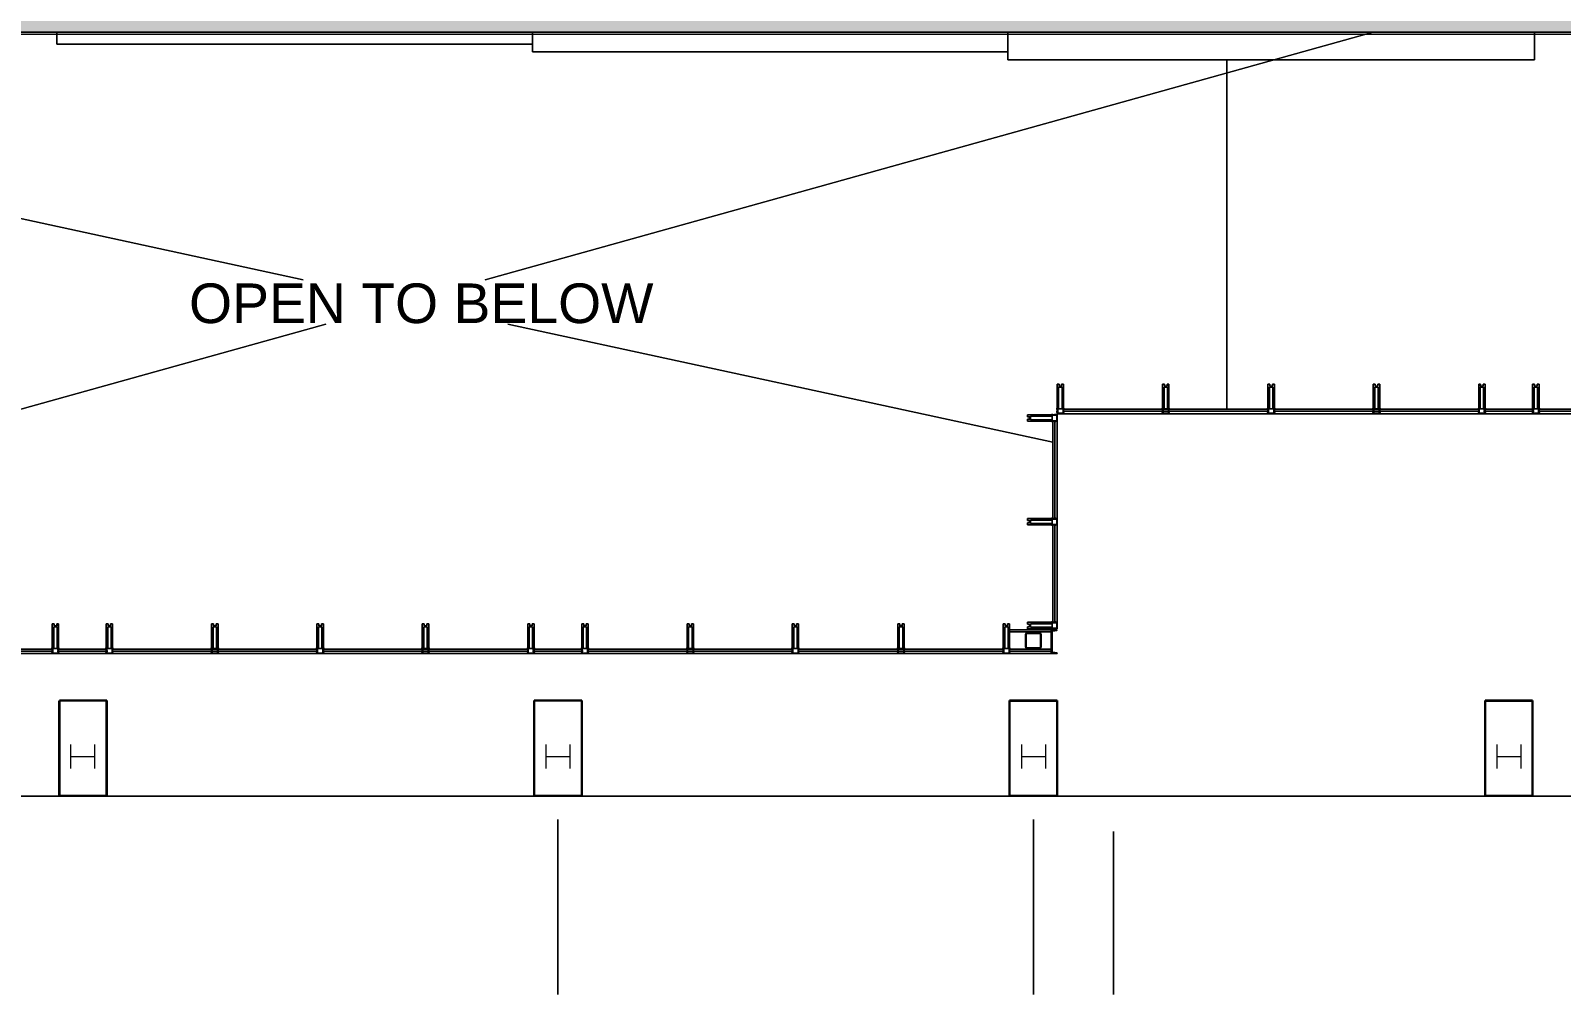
# Model space of a CAD drawing. Header units: inches. Extents: x 6512 to 15357, y -630 to 1499.
# Drawn here: x 14095 to 14867, y -630 to -143 of the extents above; entities that cross this region are included whole.
import ezdxf

# ---------------------------------------------------------------- set-up
doc = ezdxf.new("R2010")
doc.units = ezdxf.units.IN
doc.header["$MEASUREMENT"] = 0
for name, color, linetype, lineweight in [('A-DETL-GENF', 92, 'Continuous', 18), ('A-DETL-THIN', 151, 'Continuous', 9), ('P-SANR-FIXT', 6, 'Continuous', 18), ('S-COLS', 52, 'Continuous', 18)]:
    doc.layers.add(name, color=color, linetype=linetype, lineweight=lineweight)
doc.styles.add('Swis721 Lt BT', font='swissl.ttf', dxfattribs={"height": 20})

# ---------------------------------------------------------------- blocks, each defined once
blk = doc.blocks.new('Concrete-Rectangular-Column - 24 x 36-4992730-3RD FLOOR RCP - NEW')
at = {"layer": 'S-COLS', "lineweight": 30}
for p, q in [((-12, 24), (12, 24)), ((-12, -24), (-12, 24)), ((12, 24), (12, -24)), ((12, -24), (-12, -24))]:
    blk.add_line(p, q, dxfattribs=at)
blk = doc.blocks.new('2941 Fairview Park_Clean for Revit_dwg_2941 Fairview Park-For Revit$0$X-P03-VC$0$$W-SHAPE-5978758-3RD FLOOR RCP - NEW')
at = {"layer": 'P-SANR-FIXT', "lineweight": 9}
for p, q in [((-6, 6.06), (6, 6.06)), ((0, -6.06), (0, 6.06)), ((-6, -6.06), (6, -6.06))]:
    blk.add_line(p, q, dxfattribs=at)
blk = doc.blocks.new('2941 Fairview Park_Clean for Revit_dwg_2941 Fairview Park-For Revit$0$X-P03-VC$0$SL-W12X65-5978759-3RD FLOOR RCP - NEW')
blk.add_blockref('2941 Fairview Park_Clean for Revit_dwg_2941 Fairview Park-For Revit$0$X-P03-VC$0$$W-SHAPE-5978758-3RD FLOOR RCP - NEW', (0, 0))
blk = doc.blocks.new('2941 Fairview Park_Clean for Revit_dwg-4584220-3RD FLOOR RCP - NEW')
at = {"layer": 'P-SANR-FIXT', "lineweight": 9, "flags": 128}
for points in [[(14960.73, -133.08), (14912.23, -133.08), (14960.73, -133.08), (14960.73, -144.08), (14853.6, -144.08), (14853.6, -158.08), (14587.85, -158.08), (14587.85, -144.08), (14587.85, -158.08), (14853.6, -158.08), (14853.6, -144.08), (13640.73, -144.08), (14853.6, -144.08), (14960.73, -144.08)], [(14232.13, -269.02), (13656.23, -144.08)], [(14107.85, -144.08), (14107.85, -150.08), (14347.85, -150.08), (14107.85, -150.08)], [(14772.24, -144.08), (14324.04, -269.02)], [(14347.85, -144.08), (14347.85, -154.08), (14587.85, -154.08), (14347.85, -154.08)], [(14698.39, -334.43), (14698.39, -158.08)], [(14243.59, -291.45), (13656.23, -455.18)], [(14610.48, -351.1), (14335.5, -291.45)], [(14615.23, -334.18), (14615.23, -323.18), (14613.48, -323.18), (14613.48, -334.18), (14612.73, -334.18), (14612.23, -334.18), (14612.73, -334.18), (14612.23, -334.18), (14612.73, -334.18), (14613.48, -334.18), (14615.98, -334.18), (14616.48, -334.18), (14615.98, -334.18), (14613.48, -334.18), (14613.48, -323.18), (14615.23, -323.18)], [(14614.98, -321.68), (14614.98, -322.68), (14614.98, -321.68), (14614.98, -322.68), (14614.98, -321.68), (14615.98, -321.68), (14614.98, -321.68), (14615.98, -321.68), (14615.98, -336.68), (14615.98, -321.68), (14614.98, -321.68), (14614.98, -322.68), (14613.73, -322.68), (14613.73, -321.68), (14612.73, -321.68), (14612.73, -336.68), (14615.98, -336.68), (14615.98, -321.68), (14615.98, -336.68), (14612.73, -336.68), (14615.98, -336.68), (14612.73, -336.68), (14612.73, -321.68), (14613.73, -321.68), (14613.73, -322.68), (14614.98, -322.68), (14614.98, -321.68), (14615.98, -321.68), (14615.98, -336.68), (14615.98, -321.68)], [(14612.73, -321.68), (14613.73, -321.68), (14613.73, -322.68), (14614.98, -322.68), (14613.73, -322.68), (14613.73, -321.68), (14612.73, -321.68), (14613.73, -321.68), (14613.73, -322.68), (14614.98, -322.68), (14613.73, -322.68), (14613.73, -321.68), (14612.73, -321.68), (14612.73, -336.68), (14612.73, -321.68), (14612.73, -336.68)], [(14666.67, -334.18), (14666.67, -323.18), (14668.42, -323.18), (14668.42, -334.18), (14669.17, -334.18), (14669.67, -334.18), (14669.17, -334.18), (14669.67, -334.18), (14669.17, -334.18), (14668.42, -334.18), (14665.92, -334.18), (14665.42, -334.18), (14665.92, -334.18), (14668.42, -334.18), (14668.42, -323.18), (14666.67, -323.18)], [(14666.92, -321.68), (14666.92, -322.68), (14666.92, -321.68), (14666.92, -322.68), (14666.92, -321.68), (14665.92, -321.68), (14666.92, -321.68), (14665.92, -321.68), (14665.92, -336.68), (14665.92, -321.68), (14666.92, -321.68), (14666.92, -322.68), (14668.17, -322.68), (14668.17, -321.68), (14669.17, -321.68), (14669.17, -336.68), (14665.92, -336.68), (14665.92, -321.68), (14665.92, -336.68), (14669.17, -336.68), (14665.92, -336.68), (14669.17, -336.68), (14669.17, -321.68), (14668.17, -321.68), (14668.17, -322.68), (14666.92, -322.68), (14666.92, -321.68), (14665.92, -321.68), (14665.92, -336.68), (14665.92, -321.68)], [(14669.17, -321.68), (14668.17, -321.68), (14668.17, -322.68), (14666.92, -322.68), (14668.17, -322.68), (14668.17, -321.68), (14669.17, -321.68), (14668.17, -321.68), (14668.17, -322.68), (14666.92, -322.68), (14668.17, -322.68), (14668.17, -321.68), (14669.17, -321.68), (14669.17, -336.68), (14669.17, -321.68), (14669.17, -336.68)], [(14719.85, -334.18), (14719.85, -323.18), (14721.6, -323.18), (14721.6, -334.18), (14722.35, -334.18), (14722.85, -334.18), (14722.35, -334.18), (14722.85, -334.18), (14722.35, -334.18), (14721.6, -334.18), (14719.1, -334.18), (14718.6, -334.18), (14719.1, -334.18), (14721.6, -334.18), (14721.6, -323.18), (14719.85, -323.18)], [(14719.1, -321.68), (14719.1, -336.68), (14722.35, -336.68), (14719.1, -336.68), (14722.35, -336.68), (14722.35, -321.68), (14721.35, -321.68), (14721.35, -322.68), (14720.1, -322.68), (14720.1, -321.68), (14719.1, -321.68), (14719.1, -336.68), (14719.1, -321.68), (14720.1, -321.68), (14720.1, -322.68), (14720.1, -321.68), (14720.1, -322.68), (14720.1, -321.68), (14719.1, -321.68), (14720.1, -321.68), (14719.1, -321.68), (14719.1, -336.68), (14722.35, -336.68), (14722.35, -321.68), (14721.35, -321.68), (14721.35, -322.68), (14720.1, -322.68), (14720.1, -321.68), (14719.1, -321.68), (14719.1, -336.68)], [(14722.35, -321.68), (14721.35, -321.68), (14721.35, -322.68), (14720.1, -322.68), (14721.35, -322.68), (14721.35, -321.68), (14722.35, -321.68), (14721.35, -321.68), (14721.35, -322.68), (14720.1, -322.68), (14721.35, -322.68), (14721.35, -321.68), (14722.35, -321.68), (14722.35, -336.68), (14722.35, -321.68), (14722.35, -336.68)], [(14773.04, -334.18), (14773.04, -323.18), (14774.79, -323.18), (14774.79, -334.18), (14775.54, -334.18), (14776.04, -334.18), (14775.54, -334.18), (14776.04, -334.18), (14775.54, -334.18), (14774.79, -334.18), (14772.29, -334.18), (14771.79, -334.18), (14772.29, -334.18), (14774.79, -334.18), (14774.79, -323.18), (14773.04, -323.18)], [(14773.29, -321.68), (14773.29, -322.68), (14773.29, -321.68), (14773.29, -322.68), (14773.29, -321.68), (14772.29, -321.68), (14773.29, -321.68), (14772.29, -321.68), (14772.29, -336.68), (14772.29, -321.68), (14773.29, -321.68), (14773.29, -322.68), (14774.54, -322.68), (14774.54, -321.68), (14775.54, -321.68), (14775.54, -336.68), (14772.29, -336.68), (14772.29, -321.68), (14772.29, -336.68), (14775.54, -336.68), (14772.29, -336.68), (14775.54, -336.68), (14775.54, -321.68), (14774.54, -321.68), (14774.54, -322.68), (14773.29, -322.68), (14773.29, -321.68), (14772.29, -321.68), (14772.29, -336.68), (14772.29, -321.68)], [(14775.54, -321.68), (14774.54, -321.68), (14774.54, -322.68), (14773.29, -322.68), (14774.54, -322.68), (14774.54, -321.68), (14775.54, -321.68), (14774.54, -321.68), (14774.54, -322.68), (14773.29, -322.68), (14774.54, -322.68), (14774.54, -321.68), (14775.54, -321.68), (14775.54, -336.68), (14775.54, -321.68), (14775.54, -336.68)], [(14826.23, -334.18), (14826.23, -323.18), (14827.98, -323.18), (14827.98, -334.18), (14828.73, -334.18), (14829.23, -334.18), (14828.73, -334.18), (14829.23, -334.18), (14828.73, -334.18), (14827.98, -334.18), (14825.48, -334.18), (14824.98, -334.18), (14825.48, -334.18), (14827.98, -334.18), (14827.98, -323.18), (14826.23, -323.18)], [(14826.48, -321.68), (14825.48, -321.68), (14825.48, -336.68), (14825.48, -321.68), (14826.48, -321.68), (14826.48, -322.68), (14827.73, -322.68), (14827.73, -321.68), (14828.73, -321.68), (14828.73, -336.68), (14825.48, -336.68), (14828.73, -336.68), (14825.48, -336.68), (14825.48, -321.68), (14825.48, -336.68), (14828.73, -336.68), (14828.73, -321.68), (14827.73, -321.68), (14827.73, -322.68), (14826.48, -322.68), (14826.48, -321.68), (14825.48, -321.68), (14825.48, -336.68), (14825.48, -321.68), (14826.48, -321.68), (14825.48, -321.68), (14826.48, -321.68), (14826.48, -322.68), (14826.48, -321.68), (14826.48, -322.68)], [(14828.73, -321.68), (14827.73, -321.68), (14827.73, -322.68), (14826.48, -322.68), (14827.73, -322.68), (14827.73, -321.68), (14828.73, -321.68), (14827.73, -321.68), (14827.73, -322.68), (14826.48, -322.68), (14827.73, -322.68), (14827.73, -321.68), (14828.73, -321.68), (14828.73, -336.68), (14828.73, -321.68), (14828.73, -336.68)], [(14855.23, -334.18), (14855.23, -323.18), (14853.48, -323.18), (14853.48, -334.18), (14852.73, -334.18), (14852.23, -334.18), (14852.73, -334.18), (14852.23, -334.18), (14852.73, -334.18), (14853.48, -334.18), (14855.98, -334.18), (14856.48, -334.18), (14855.98, -334.18), (14853.48, -334.18), (14853.48, -323.18), (14855.23, -323.18)], [(14855.98, -321.68), (14855.98, -336.68), (14852.73, -336.68), (14855.98, -336.68), (14852.73, -336.68), (14852.73, -321.68), (14853.73, -321.68), (14853.73, -322.68), (14854.98, -322.68), (14854.98, -321.68), (14855.98, -321.68), (14855.98, -336.68), (14855.98, -321.68), (14854.98, -321.68), (14854.98, -322.68), (14854.98, -321.68), (14854.98, -322.68), (14854.98, -321.68), (14855.98, -321.68), (14854.98, -321.68), (14855.98, -321.68), (14855.98, -336.68), (14852.73, -336.68), (14852.73, -321.68), (14853.73, -321.68), (14853.73, -322.68), (14854.98, -322.68), (14854.98, -321.68), (14855.98, -321.68), (14855.98, -336.68)], [(14852.73, -321.68), (14853.73, -321.68), (14853.73, -322.68), (14854.98, -322.68), (14853.73, -322.68), (14853.73, -321.68), (14852.73, -321.68), (14853.73, -321.68), (14853.73, -322.68), (14854.98, -322.68), (14853.73, -322.68), (14853.73, -321.68), (14852.73, -321.68), (14852.73, -336.68), (14852.73, -321.68), (14852.73, -336.68)], [(14597.73, -339.43), (14597.73, -340.43), (14612.73, -340.43), (14597.73, -340.43), (14597.73, -339.43), (14598.73, -339.43), (14598.73, -338.18), (14597.73, -338.18), (14597.73, -337.18), (14612.73, -337.18), (14612.73, -340.43), (14612.73, -337.18), (14612.73, -340.43), (14597.73, -340.43), (14612.73, -340.43), (14612.73, -337.18), (14597.73, -337.18), (14597.73, -338.18), (14598.73, -338.18), (14598.73, -339.43), (14597.73, -339.43), (14597.73, -340.43), (14612.73, -340.43), (14597.73, -340.43), (14597.73, -339.43), (14597.73, -340.43), (14597.73, -339.43), (14598.73, -339.43), (14597.73, -339.43), (14598.73, -339.43)], [(14597.73, -337.18), (14597.73, -338.18), (14598.73, -338.18), (14598.73, -339.43), (14598.73, -338.18), (14597.73, -338.18), (14597.73, -337.18), (14597.73, -338.18), (14598.73, -338.18), (14598.73, -339.43), (14598.73, -338.18), (14597.73, -338.18), (14597.73, -337.18), (14612.73, -337.18), (14597.73, -337.18), (14612.73, -337.18)], [(14610.23, -339.68), (14599.23, -339.68), (14599.23, -337.93), (14610.23, -337.93), (14610.23, -337.18), (14610.23, -336.68), (14610.23, -337.18), (14610.23, -336.68), (14610.23, -337.18), (14610.23, -337.93), (14610.23, -340.43), (14610.23, -340.93), (14610.23, -340.43), (14610.23, -337.93), (14599.23, -337.93), (14599.23, -339.68)], [(14610.23, -337.43), (14612.48, -337.43), (14612.48, -340.18), (14610.23, -340.18), (14612.48, -340.18), (14612.48, -337.43)], [(14611.73, -336.68), (14611.73, -337.18)], [(14612.23, -335.68), (14612.73, -335.68)], [(14615.98, -336.68), (14612.73, -336.68)], [(14612.73, -340.43), (14612.73, -337.18)], [(14612.98, -334.18), (14612.98, -336.43), (14615.73, -336.43), (14615.73, -334.18), (14615.73, -336.43), (14612.98, -336.43)], [(14719.1, -334.43), (14615.48, -334.43)], [(14719.1, -335.43), (14615.48, -335.43)], [(14616.48, -334.18), (14615.98, -334.18)], [(14616.48, -335.68), (14615.98, -335.68)], [(14665.42, -334.18), (14665.92, -334.18)], [(14665.42, -335.68), (14665.92, -335.68)], [(14665.92, -336.68), (14669.17, -336.68)], [(14668.92, -334.18), (14668.92, -336.43), (14666.17, -336.43), (14666.17, -334.18), (14666.17, -336.43), (14668.92, -336.43)], [(14669.67, -335.68), (14669.17, -335.68)], [(14718.6, -334.18), (14719.1, -334.18)], [(14718.6, -335.68), (14719.1, -335.68)], [(14719.1, -336.68), (14722.35, -336.68)], [(14722.1, -334.18), (14722.1, -336.43), (14719.35, -336.43), (14719.35, -334.18), (14719.35, -336.43), (14722.1, -336.43)], [(14825.98, -334.43), (14722.35, -334.43)], [(14825.98, -335.43), (14722.35, -335.43)], [(14722.85, -335.68), (14722.35, -335.68)], [(14771.79, -334.18), (14772.29, -334.18)], [(14771.79, -335.68), (14772.29, -335.68)], [(14772.29, -336.68), (14775.54, -336.68)], [(14775.29, -334.18), (14775.29, -336.43), (14772.54, -336.43), (14772.54, -334.18), (14772.54, -336.43), (14775.29, -336.43)], [(14776.04, -335.68), (14775.54, -335.68)], [(14824.98, -334.18), (14825.48, -334.18)], [(14824.98, -335.68), (14825.48, -335.68)], [(14825.48, -336.68), (14828.73, -336.68)], [(14828.48, -334.18), (14828.48, -336.43), (14825.73, -336.43), (14825.73, -334.18), (14825.73, -336.43), (14828.48, -336.43)], [(14853.48, -334.43), (14827.98, -334.43)], [(14853.48, -335.43), (14827.98, -335.43)], [(14829.23, -335.68), (14828.73, -335.68)], [(14852.23, -335.68), (14852.73, -335.68)], [(14855.98, -336.68), (14852.73, -336.68)], [(14852.98, -334.18), (14852.98, -336.43), (14855.73, -336.43), (14855.73, -334.18), (14855.73, -336.43), (14852.98, -336.43)], [(14855.48, -334.43), (14959.1, -334.43)], [(14855.48, -335.43), (14959.1, -335.43)], [(14856.48, -334.18), (14855.98, -334.18)], [(14856.48, -335.68), (14855.98, -335.68)], [(14610.23, -340.93), (14610.23, -340.43)], [(14610.48, -340.31), (14610.48, -389.56)], [(14611.48, -340.31), (14611.48, -389.56)], [(14611.73, -340.93), (14611.73, -340.43)], [(14612.73, -340.31), (14612.73, -443.68)], [(14597.73, -391.81), (14598.73, -391.81), (14597.73, -391.81), (14598.73, -391.81), (14597.73, -391.81), (14597.73, -392.81), (14597.73, -391.81), (14597.73, -392.81), (14612.73, -392.81), (14612.73, -389.56), (14597.73, -389.56), (14597.73, -390.56), (14598.73, -390.56), (14598.73, -391.81), (14597.73, -391.81), (14597.73, -392.81), (14612.73, -392.81), (14597.73, -392.81), (14612.73, -392.81), (14612.73, -389.56), (14612.73, -392.81), (14612.73, -389.56), (14597.73, -389.56), (14597.73, -390.56), (14598.73, -390.56), (14598.73, -391.81), (14597.73, -391.81), (14597.73, -392.81), (14612.73, -392.81), (14597.73, -392.81)], [(14597.73, -389.56), (14597.73, -390.56), (14598.73, -390.56), (14598.73, -391.81), (14598.73, -390.56), (14597.73, -390.56), (14597.73, -389.56), (14597.73, -390.56), (14598.73, -390.56), (14598.73, -391.81), (14598.73, -390.56), (14597.73, -390.56), (14597.73, -389.56), (14612.73, -389.56), (14597.73, -389.56), (14612.73, -389.56)], [(14610.23, -392.06), (14599.23, -392.06), (14599.23, -390.31), (14610.23, -390.31), (14610.23, -389.56), (14610.23, -389.06), (14610.23, -389.56), (14610.23, -389.06), (14610.23, -389.56), (14610.23, -390.31), (14610.23, -392.81), (14610.23, -393.31), (14610.23, -392.81), (14610.23, -390.31), (14599.23, -390.31), (14599.23, -392.06)], [(14610.23, -389.81), (14612.48, -389.81), (14612.48, -392.56), (14610.23, -392.56), (14612.48, -392.56), (14612.48, -389.81)], [(14610.23, -393.31), (14610.23, -392.81)], [(14610.48, -392.81), (14610.48, -441.93)], [(14611.48, -392.81), (14611.48, -441.93)], [(14611.73, -389.06), (14611.73, -389.56)], [(14611.73, -393.31), (14611.73, -392.81)], [(14612.73, -392.81), (14612.73, -389.56)], [(14106.23, -455.18), (14106.23, -444.18), (14107.98, -444.18), (14107.98, -455.18), (14108.73, -455.18), (14109.23, -455.18), (14108.73, -455.18), (14109.23, -455.18), (14108.73, -455.18), (14107.98, -455.18), (14105.48, -455.18), (14104.98, -455.18), (14105.48, -455.18), (14107.98, -455.18), (14107.98, -444.18), (14106.23, -444.18)], [(14106.48, -442.68), (14105.48, -442.68), (14105.48, -457.68), (14105.48, -442.68), (14106.48, -442.68), (14106.48, -443.68), (14107.73, -443.68), (14107.73, -442.68), (14108.73, -442.68), (14108.73, -457.68), (14105.48, -457.68), (14108.73, -457.68), (14105.48, -457.68), (14105.48, -442.68), (14105.48, -457.68), (14108.73, -457.68), (14108.73, -442.68), (14107.73, -442.68), (14107.73, -443.68), (14106.48, -443.68), (14106.48, -442.68), (14105.48, -442.68), (14105.48, -457.68), (14105.48, -442.68), (14106.48, -442.68), (14105.48, -442.68), (14106.48, -442.68), (14106.48, -443.68), (14106.48, -442.68), (14106.48, -443.68)], [(14108.73, -442.68), (14107.73, -442.68), (14107.73, -443.68), (14106.48, -443.68), (14107.73, -443.68), (14107.73, -442.68), (14108.73, -442.68), (14107.73, -442.68), (14107.73, -443.68), (14106.48, -443.68), (14107.73, -443.68), (14107.73, -442.68), (14108.73, -442.68), (14108.73, -457.68), (14108.73, -442.68), (14108.73, -457.68)], [(14135.23, -455.18), (14135.23, -444.18), (14133.48, -444.18), (14133.48, -455.18), (14132.73, -455.18), (14132.23, -455.18), (14132.73, -455.18), (14132.23, -455.18), (14132.73, -455.18), (14133.48, -455.18), (14135.98, -455.18), (14136.48, -455.18), (14135.98, -455.18), (14133.48, -455.18), (14133.48, -444.18), (14135.23, -444.18)], [(14134.98, -442.68), (14134.98, -443.68), (14134.98, -442.68), (14134.98, -443.68), (14134.98, -442.68), (14135.98, -442.68), (14134.98, -442.68), (14135.98, -442.68), (14135.98, -457.68), (14135.98, -442.68), (14134.98, -442.68), (14134.98, -443.68), (14133.73, -443.68), (14133.73, -442.68), (14132.73, -442.68), (14132.73, -457.68), (14135.98, -457.68), (14135.98, -442.68), (14135.98, -457.68), (14132.73, -457.68), (14135.98, -457.68), (14132.73, -457.68), (14132.73, -442.68), (14133.73, -442.68), (14133.73, -443.68), (14134.98, -443.68), (14134.98, -442.68), (14135.98, -442.68), (14135.98, -457.68), (14135.98, -442.68)], [(14132.73, -442.68), (14133.73, -442.68), (14133.73, -443.68), (14134.98, -443.68), (14133.73, -443.68), (14133.73, -442.68), (14132.73, -442.68), (14133.73, -442.68), (14133.73, -443.68), (14134.98, -443.68), (14133.73, -443.68), (14133.73, -442.68), (14132.73, -442.68), (14132.73, -457.68), (14132.73, -442.68), (14132.73, -457.68)], [(14186.67, -455.18), (14186.67, -444.18), (14188.42, -444.18), (14188.42, -455.18), (14189.17, -455.18), (14189.67, -455.18), (14189.17, -455.18), (14189.67, -455.18), (14189.17, -455.18), (14188.42, -455.18), (14185.92, -455.18), (14185.42, -455.18), (14185.92, -455.18), (14188.42, -455.18), (14188.42, -444.18), (14186.67, -444.18)], [(14186.92, -442.68), (14186.92, -443.68), (14186.92, -442.68), (14186.92, -443.68), (14186.92, -442.68), (14185.92, -442.68), (14186.92, -442.68), (14185.92, -442.68), (14185.92, -457.68), (14185.92, -442.68), (14186.92, -442.68), (14186.92, -443.68), (14188.17, -443.68), (14188.17, -442.68), (14189.17, -442.68), (14189.17, -457.68), (14185.92, -457.68), (14185.92, -442.68), (14185.92, -457.68), (14189.17, -457.68), (14185.92, -457.68), (14189.17, -457.68), (14189.17, -442.68), (14188.17, -442.68), (14188.17, -443.68), (14186.92, -443.68), (14186.92, -442.68), (14185.92, -442.68), (14185.92, -457.68), (14185.92, -442.68)], [(14189.17, -442.68), (14188.17, -442.68), (14188.17, -443.68), (14186.92, -443.68), (14188.17, -443.68), (14188.17, -442.68), (14189.17, -442.68), (14188.17, -442.68), (14188.17, -443.68), (14186.92, -443.68), (14188.17, -443.68), (14188.17, -442.68), (14189.17, -442.68), (14189.17, -457.68), (14189.17, -442.68), (14189.17, -457.68)], [(14239.85, -455.18), (14239.85, -444.18), (14241.6, -444.18), (14241.6, -455.18), (14242.35, -455.18), (14242.85, -455.18), (14242.35, -455.18), (14242.85, -455.18), (14242.35, -455.18), (14241.6, -455.18), (14239.1, -455.18), (14238.6, -455.18), (14239.1, -455.18), (14241.6, -455.18), (14241.6, -444.18), (14239.85, -444.18)], [(14240.1, -442.68), (14240.1, -443.68), (14240.1, -442.68), (14240.1, -443.68), (14240.1, -442.68), (14239.1, -442.68), (14240.1, -442.68), (14239.1, -442.68), (14239.1, -457.68), (14239.1, -442.68), (14240.1, -442.68), (14240.1, -443.68), (14241.35, -443.68), (14241.35, -442.68), (14242.35, -442.68), (14242.35, -457.68), (14239.1, -457.68), (14239.1, -442.68), (14239.1, -457.68), (14242.35, -457.68), (14239.1, -457.68), (14242.35, -457.68), (14242.35, -442.68), (14241.35, -442.68), (14241.35, -443.68), (14240.1, -443.68), (14240.1, -442.68), (14239.1, -442.68), (14239.1, -457.68), (14239.1, -442.68)], [(14242.35, -442.68), (14241.35, -442.68), (14241.35, -443.68), (14240.1, -443.68), (14241.35, -443.68), (14241.35, -442.68), (14242.35, -442.68), (14241.35, -442.68), (14241.35, -443.68), (14240.1, -443.68), (14241.35, -443.68), (14241.35, -442.68), (14242.35, -442.68), (14242.35, -457.68), (14242.35, -442.68), (14242.35, -457.68)], [(14293.04, -455.18), (14293.04, -444.18), (14294.79, -444.18), (14294.79, -455.18), (14295.54, -455.18), (14296.04, -455.18), (14295.54, -455.18), (14296.04, -455.18), (14295.54, -455.18), (14294.79, -455.18), (14292.29, -455.18), (14291.79, -455.18), (14292.29, -455.18), (14294.79, -455.18), (14294.79, -444.18), (14293.04, -444.18)], [(14293.29, -442.68), (14293.29, -443.68), (14293.29, -442.68), (14293.29, -443.68), (14293.29, -442.68), (14292.29, -442.68), (14293.29, -442.68), (14292.29, -442.68), (14292.29, -457.68), (14292.29, -442.68), (14293.29, -442.68), (14293.29, -443.68), (14294.54, -443.68), (14294.54, -442.68), (14295.54, -442.68), (14295.54, -457.68), (14292.29, -457.68), (14292.29, -442.68), (14292.29, -457.68), (14295.54, -457.68), (14292.29, -457.68), (14295.54, -457.68), (14295.54, -442.68), (14294.54, -442.68), (14294.54, -443.68), (14293.29, -443.68), (14293.29, -442.68), (14292.29, -442.68), (14292.29, -457.68), (14292.29, -442.68)], [(14295.54, -442.68), (14294.54, -442.68), (14294.54, -443.68), (14293.29, -443.68), (14294.54, -443.68), (14294.54, -442.68), (14295.54, -442.68), (14294.54, -442.68), (14294.54, -443.68), (14293.29, -443.68), (14294.54, -443.68), (14294.54, -442.68), (14295.54, -442.68), (14295.54, -457.68), (14295.54, -442.68), (14295.54, -457.68)], [(14346.23, -455.18), (14346.23, -444.18), (14347.98, -444.18), (14347.98, -455.18), (14348.73, -455.18), (14349.23, -455.18), (14348.73, -455.18), (14349.23, -455.18), (14348.73, -455.18), (14347.98, -455.18), (14345.48, -455.18), (14344.98, -455.18), (14345.48, -455.18), (14347.98, -455.18), (14347.98, -444.18), (14346.23, -444.18)], [(14346.48, -442.68), (14345.48, -442.68), (14345.48, -457.68), (14348.73, -457.68), (14345.48, -457.68), (14348.73, -457.68), (14348.73, -442.68), (14347.73, -442.68), (14347.73, -443.68), (14346.48, -443.68), (14346.48, -442.68), (14345.48, -442.68), (14345.48, -457.68), (14345.48, -442.68), (14345.48, -457.68), (14348.73, -457.68), (14348.73, -442.68), (14347.73, -442.68), (14347.73, -443.68), (14346.48, -443.68), (14346.48, -442.68), (14345.48, -442.68), (14345.48, -457.68), (14345.48, -442.68), (14346.48, -442.68), (14345.48, -442.68), (14346.48, -442.68), (14346.48, -443.68), (14346.48, -442.68), (14346.48, -443.68)], [(14348.73, -442.68), (14347.73, -442.68), (14347.73, -443.68), (14346.48, -443.68), (14347.73, -443.68), (14347.73, -442.68), (14348.73, -442.68), (14347.73, -442.68), (14347.73, -443.68), (14346.48, -443.68), (14347.73, -443.68), (14347.73, -442.68), (14348.73, -442.68), (14348.73, -457.68), (14348.73, -442.68), (14348.73, -457.68)], [(14375.23, -455.18), (14375.23, -444.18), (14373.48, -444.18), (14373.48, -455.18), (14372.73, -455.18), (14372.23, -455.18), (14372.73, -455.18), (14372.23, -455.18), (14372.73, -455.18), (14373.48, -455.18), (14375.98, -455.18), (14376.48, -455.18), (14375.98, -455.18), (14373.48, -455.18), (14373.48, -444.18), (14375.23, -444.18)], [(14374.98, -442.68), (14375.98, -442.68), (14375.98, -457.68), (14375.98, -442.68), (14374.98, -442.68), (14374.98, -443.68), (14373.73, -443.68), (14373.73, -442.68), (14372.73, -442.68), (14372.73, -457.68), (14375.98, -457.68), (14372.73, -457.68), (14375.98, -457.68), (14375.98, -442.68), (14375.98, -457.68), (14372.73, -457.68), (14372.73, -442.68), (14373.73, -442.68), (14373.73, -443.68), (14374.98, -443.68), (14374.98, -442.68), (14375.98, -442.68), (14375.98, -457.68), (14375.98, -442.68), (14374.98, -442.68), (14375.98, -442.68), (14374.98, -442.68), (14374.98, -443.68), (14374.98, -442.68), (14374.98, -443.68)], [(14372.73, -442.68), (14373.73, -442.68), (14373.73, -443.68), (14374.98, -443.68), (14373.73, -443.68), (14373.73, -442.68), (14372.73, -442.68), (14373.73, -442.68), (14373.73, -443.68), (14374.98, -443.68), (14373.73, -443.68), (14373.73, -442.68), (14372.73, -442.68), (14372.73, -457.68), (14372.73, -442.68), (14372.73, -457.68)], [(14426.67, -455.18), (14426.67, -444.18), (14428.42, -444.18), (14428.42, -455.18), (14429.17, -455.18), (14429.67, -455.18), (14429.17, -455.18), (14429.67, -455.18), (14429.17, -455.18), (14428.42, -455.18), (14425.92, -455.18), (14425.42, -455.18), (14425.92, -455.18), (14428.42, -455.18), (14428.42, -444.18), (14426.67, -444.18)], [(14426.92, -442.68), (14426.92, -443.68), (14426.92, -442.68), (14426.92, -443.68), (14426.92, -442.68), (14425.92, -442.68), (14426.92, -442.68), (14425.92, -442.68), (14425.92, -457.68), (14425.92, -442.68), (14426.92, -442.68), (14426.92, -443.68), (14428.17, -443.68), (14428.17, -442.68), (14429.17, -442.68), (14429.17, -457.68), (14425.92, -457.68), (14425.92, -442.68), (14425.92, -457.68), (14429.17, -457.68), (14425.92, -457.68), (14429.17, -457.68), (14429.17, -442.68), (14428.17, -442.68), (14428.17, -443.68), (14426.92, -443.68), (14426.92, -442.68), (14425.92, -442.68), (14425.92, -457.68), (14425.92, -442.68)], [(14429.17, -442.68), (14428.17, -442.68), (14428.17, -443.68), (14426.92, -443.68), (14428.17, -443.68), (14428.17, -442.68), (14429.17, -442.68), (14428.17, -442.68), (14428.17, -443.68), (14426.92, -443.68), (14428.17, -443.68), (14428.17, -442.68), (14429.17, -442.68), (14429.17, -457.68), (14429.17, -442.68), (14429.17, -457.68)], [(14481.48, -455.18), (14481.48, -444.18), (14479.73, -444.18), (14479.73, -455.18), (14478.98, -455.18), (14478.48, -455.18), (14478.98, -455.18), (14478.48, -455.18), (14478.98, -455.18), (14479.73, -455.18), (14482.23, -455.18), (14482.73, -455.18), (14482.23, -455.18), (14479.73, -455.18), (14479.73, -444.18), (14481.48, -444.18)], [(14481.23, -442.68), (14482.23, -442.68), (14482.23, -457.68), (14482.23, -442.68), (14481.23, -442.68), (14481.23, -443.68), (14479.98, -443.68), (14479.98, -442.68), (14478.98, -442.68), (14478.98, -457.68), (14482.23, -457.68), (14478.98, -457.68), (14482.23, -457.68), (14482.23, -442.68), (14482.23, -457.68), (14478.98, -457.68), (14478.98, -442.68), (14479.98, -442.68), (14479.98, -443.68), (14481.23, -443.68), (14481.23, -442.68), (14482.23, -442.68), (14482.23, -457.68), (14482.23, -442.68), (14481.23, -442.68), (14482.23, -442.68), (14481.23, -442.68), (14481.23, -443.68), (14481.23, -442.68), (14481.23, -443.68)], [(14478.98, -442.68), (14479.98, -442.68), (14479.98, -443.68), (14481.23, -443.68), (14479.98, -443.68), (14479.98, -442.68), (14478.98, -442.68), (14479.98, -442.68), (14479.98, -443.68), (14481.23, -443.68), (14479.98, -443.68), (14479.98, -442.68), (14478.98, -442.68), (14478.98, -457.68), (14478.98, -442.68), (14478.98, -457.68)], [(14533.04, -455.18), (14533.04, -444.18), (14534.79, -444.18), (14534.79, -455.18), (14535.54, -455.18), (14536.04, -455.18), (14535.54, -455.18), (14536.04, -455.18), (14535.54, -455.18), (14534.79, -455.18), (14532.29, -455.18), (14531.79, -455.18), (14532.29, -455.18), (14534.79, -455.18), (14534.79, -444.18), (14533.04, -444.18)], [(14533.29, -442.68), (14532.29, -442.68), (14532.29, -457.68), (14532.29, -442.68), (14533.29, -442.68), (14533.29, -443.68), (14534.54, -443.68), (14534.54, -442.68), (14535.54, -442.68), (14535.54, -457.68), (14532.29, -457.68), (14535.54, -457.68), (14532.29, -457.68), (14532.29, -442.68), (14532.29, -457.68), (14535.54, -457.68), (14535.54, -442.68), (14534.54, -442.68), (14534.54, -443.68), (14533.29, -443.68), (14533.29, -442.68), (14532.29, -442.68), (14532.29, -457.68), (14532.29, -442.68), (14533.29, -442.68), (14532.29, -442.68), (14533.29, -442.68), (14533.29, -443.68), (14533.29, -442.68), (14533.29, -443.68)], [(14535.54, -442.68), (14534.54, -442.68), (14534.54, -443.68), (14533.29, -443.68), (14534.54, -443.68), (14534.54, -442.68), (14535.54, -442.68), (14534.54, -442.68), (14534.54, -443.68), (14533.29, -443.68), (14534.54, -443.68), (14534.54, -442.68), (14535.54, -442.68), (14535.54, -457.68), (14535.54, -442.68), (14535.54, -457.68)], [(14587.98, -455.18), (14587.98, -444.18), (14586.23, -444.18), (14586.23, -455.18), (14585.48, -455.18), (14584.98, -455.18), (14585.48, -455.18), (14584.98, -455.18), (14585.48, -455.18), (14586.23, -455.18), (14588.73, -455.18), (14589.23, -455.18), (14588.73, -455.18), (14586.23, -455.18), (14586.23, -444.18), (14587.98, -444.18)], [(14587.73, -442.68), (14588.73, -442.68), (14588.73, -457.68), (14588.73, -442.68), (14587.73, -442.68), (14587.73, -443.68), (14586.48, -443.68), (14586.48, -442.68), (14585.48, -442.68), (14585.48, -457.68), (14588.73, -457.68), (14585.48, -457.68), (14588.73, -457.68), (14588.73, -442.68), (14588.73, -457.68), (14585.48, -457.68), (14585.48, -442.68), (14586.48, -442.68), (14586.48, -443.68), (14587.73, -443.68), (14587.73, -442.68), (14588.73, -442.68), (14588.73, -457.68), (14588.73, -442.68), (14587.73, -442.68), (14588.73, -442.68), (14587.73, -442.68), (14587.73, -443.68), (14587.73, -442.68), (14587.73, -443.68)], [(14585.48, -442.68), (14586.48, -442.68), (14586.48, -443.68), (14587.73, -443.68), (14586.48, -443.68), (14586.48, -442.68), (14585.48, -442.68), (14586.48, -442.68), (14586.48, -443.68), (14587.73, -443.68), (14586.48, -443.68), (14586.48, -442.68), (14585.48, -442.68), (14585.48, -457.68), (14585.48, -442.68), (14585.48, -457.68)], [(14612.73, -445.81), (14612.73, -445.68), (14609.73, -445.68), (14609.73, -457.68), (14609.73, -445.68), (14588.73, -445.68), (14609.73, -445.68), (14612.73, -445.68)], [(14609.73, -446.68), (14588.73, -446.68)], [(14596.73, -447.9), (14596.73, -454.4)], [(14597.1, -447.9), (14597.1, -454.4)], [(14603.98, -447.15), (14597.48, -447.15)], [(14603.98, -447.52), (14597.48, -447.52)], [(14597.73, -444.18), (14597.73, -445.18), (14612.73, -445.18), (14597.73, -445.18), (14597.73, -444.18), (14598.73, -444.18), (14598.73, -442.93), (14597.73, -442.93), (14597.73, -441.93), (14612.73, -441.93), (14612.73, -445.18), (14612.73, -441.93), (14612.73, -445.18), (14597.73, -445.18), (14612.73, -445.18), (14612.73, -441.93), (14597.73, -441.93), (14597.73, -442.93), (14598.73, -442.93), (14598.73, -444.18), (14597.73, -444.18), (14597.73, -445.18), (14612.73, -445.18), (14597.73, -445.18), (14597.73, -444.18), (14597.73, -445.18), (14597.73, -444.18), (14598.73, -444.18), (14597.73, -444.18), (14598.73, -444.18)], [(14597.73, -441.93), (14612.73, -441.93), (14597.73, -441.93), (14612.73, -441.93), (14597.73, -441.93), (14597.73, -442.93), (14598.73, -442.93), (14598.73, -444.18), (14598.73, -442.93), (14597.73, -442.93), (14597.73, -441.93), (14597.73, -442.93), (14598.73, -442.93), (14598.73, -444.18), (14598.73, -442.93), (14597.73, -442.93)], [(14610.23, -444.43), (14599.23, -444.43), (14599.23, -442.68), (14610.23, -442.68), (14610.23, -441.93), (14610.23, -441.43), (14610.23, -441.93), (14610.23, -441.43), (14610.23, -441.93), (14610.23, -442.68), (14610.23, -445.18), (14610.23, -445.68), (14610.23, -445.18), (14610.23, -442.68), (14599.23, -442.68), (14599.23, -444.43)], [(14604.35, -454.4), (14604.35, -447.9)], [(14604.73, -454.4), (14604.73, -447.9)], [(14610.13, -446.85), (14610.13, -456.51)], [(14610.23, -442.18), (14612.48, -442.18), (14612.48, -444.93), (14610.23, -444.93), (14612.48, -444.93), (14612.48, -442.18)], [(14610.23, -445.68), (14610.23, -445.18)], [(14610.57, -446.36), (14612.51, -446.06)], [(14611.73, -441.43), (14611.73, -441.93)], [(14611.73, -445.68), (14611.73, -445.18)], [(14612.73, -445.18), (14612.73, -441.93)], [(14105.98, -455.43), (14002.35, -455.43)], [(14104.98, -455.18), (14105.48, -455.18)], [(14108.48, -455.18), (14108.48, -457.43), (14105.73, -457.43), (14105.73, -455.18), (14105.73, -457.43), (14108.48, -457.43)], [(14132.73, -455.43), (14107.98, -455.43)], [(14132.98, -455.18), (14132.98, -457.43), (14135.73, -457.43), (14135.73, -455.18), (14135.73, -457.43), (14132.98, -457.43)], [(14239.1, -455.43), (14135.48, -455.43)], [(14136.48, -455.18), (14135.98, -455.18)], [(14185.42, -455.18), (14185.92, -455.18)], [(14188.92, -455.18), (14188.92, -457.43), (14186.17, -457.43), (14186.17, -455.18), (14186.17, -457.43), (14188.92, -457.43)], [(14238.6, -455.18), (14239.1, -455.18)], [(14242.1, -455.18), (14242.1, -457.43), (14239.35, -457.43), (14239.35, -455.18), (14239.35, -457.43), (14242.1, -457.43)], [(14345.98, -455.43), (14242.35, -455.43)], [(14291.79, -455.18), (14292.29, -455.18)], [(14295.29, -455.18), (14295.29, -457.43), (14292.54, -457.43), (14292.54, -455.18), (14292.54, -457.43), (14295.29, -457.43)], [(14344.98, -455.18), (14345.48, -455.18)], [(14348.48, -455.18), (14348.48, -457.43), (14345.73, -457.43), (14345.73, -455.18), (14345.73, -457.43), (14348.48, -457.43)], [(14372.73, -455.43), (14347.98, -455.43)], [(14372.98, -455.18), (14372.98, -457.43), (14375.73, -457.43), (14375.73, -455.18), (14375.73, -457.43), (14372.98, -457.43)], [(14479.1, -455.43), (14375.48, -455.43)], [(14376.48, -455.18), (14375.98, -455.18)], [(14425.42, -455.18), (14425.92, -455.18)], [(14428.92, -455.18), (14428.92, -457.43), (14426.17, -457.43), (14426.17, -455.18), (14426.17, -457.43), (14428.92, -457.43)], [(14479.23, -455.18), (14479.23, -457.43), (14481.98, -457.43), (14481.98, -455.18), (14481.98, -457.43), (14479.23, -457.43)], [(14482.73, -455.18), (14482.23, -455.18)], [(14585.48, -455.43), (14482.35, -455.43)], [(14531.79, -455.18), (14532.29, -455.18)], [(14535.29, -455.18), (14535.29, -457.43), (14532.54, -457.43), (14532.54, -455.18), (14532.54, -457.43), (14535.29, -457.43)], [(14585.73, -455.18), (14585.73, -457.43), (14588.48, -457.43), (14588.48, -455.18), (14588.48, -457.43), (14585.73, -457.43)], [(14589.23, -455.18), (14588.73, -455.18)], [(14609.73, -455.43), (14588.73, -455.43)], [(14597.48, -454.77), (14603.98, -454.77)], [(14597.48, -455.15), (14603.98, -455.15)], [(14105.98, -456.43), (14002.35, -456.43)], [(14104.98, -456.68), (14105.48, -456.68)], [(14105.48, -457.68), (14108.73, -457.68)], [(14133.48, -456.43), (14107.98, -456.43), (14133.48, -456.43), (14107.98, -456.43)], [(14109.23, -456.68), (14108.73, -456.68)], [(14132.23, -456.68), (14132.73, -456.68)], [(14135.98, -457.68), (14132.73, -457.68)], [(14239.1, -456.43), (14135.48, -456.43)], [(14136.48, -456.68), (14135.98, -456.68)], [(14185.42, -456.68), (14185.92, -456.68)], [(14185.92, -457.68), (14189.17, -457.68)], [(14189.67, -456.68), (14189.17, -456.68)], [(14238.6, -456.68), (14239.1, -456.68)], [(14239.1, -457.68), (14242.35, -457.68)], [(14345.98, -456.43), (14242.35, -456.43)], [(14242.85, -456.68), (14242.35, -456.68)], [(14291.79, -456.68), (14292.29, -456.68)], [(14292.29, -457.68), (14295.54, -457.68)], [(14296.04, -456.68), (14295.54, -456.68)], [(14344.98, -456.68), (14345.48, -456.68)], [(14345.48, -457.68), (14348.73, -457.68)], [(14373.48, -456.43), (14347.98, -456.43), (14373.48, -456.43), (14347.98, -456.43)], [(14349.23, -456.68), (14348.73, -456.68)], [(14372.23, -456.68), (14372.73, -456.68)], [(14375.98, -457.68), (14372.73, -457.68)], [(14479.1, -456.43), (14375.48, -456.43)], [(14376.48, -456.68), (14375.98, -456.68)], [(14425.42, -456.68), (14425.92, -456.68)], [(14425.92, -457.68), (14429.17, -457.68)], [(14429.67, -456.68), (14429.17, -456.68)], [(14478.48, -456.68), (14478.98, -456.68)], [(14482.23, -457.68), (14478.98, -457.68)], [(14482.73, -456.68), (14482.23, -456.68)], [(14585.48, -456.43), (14482.35, -456.43)], [(14531.79, -456.68), (14532.29, -456.68)], [(14532.29, -457.68), (14535.54, -457.68)], [(14536.04, -456.68), (14535.54, -456.68)], [(14584.98, -456.68), (14585.48, -456.68)], [(14588.73, -457.68), (14585.48, -457.68)], [(14609.73, -456.43), (14588.73, -456.43)], [(14589.23, -456.68), (14588.73, -456.68)], [(14610.57, -457.01), (14612.51, -457.3)], [(14132.73, -529.7), (14132.73, -481.7), (14108.73, -481.7), (14108.73, -529.7), (14132.73, -529.7), (14132.73, -481.7), (14108.73, -481.7), (14108.73, -529.7)], [(14372.73, -529.7), (14372.73, -481.7), (14348.73, -481.7), (14348.73, -529.7), (14372.73, -529.7), (14372.73, -481.7), (14348.73, -481.7), (14348.73, -529.7)], [(14612.73, -529.7), (14588.73, -529.7), (14588.73, -481.7), (14612.73, -481.7), (14612.73, -529.7), (14612.73, -481.7), (14588.73, -481.7), (14588.73, -529.7)], [(14852.73, -529.7), (14828.73, -529.7), (14828.73, -481.7), (14852.73, -481.7), (14852.73, -529.7), (14852.73, -481.7), (14828.73, -481.7), (14828.73, -529.7)], [(13630.82, -539.7), (13630.09, -539.7), (13629.23, -531.7), (13629.23, -529.7), (13652.23, -529.7), (15068.73, -529.7), (13652.23, -529.7), (13629.23, -529.7), (13629.23, -531.7), (13630.09, -539.7), (13630.82, -539.7), (13631.68, -531.7), (13631.68, -529.7), (13631.68, -531.7)], [(14360.73, -629.7), (14360.73, -541.52)], [(14600.73, -629.7), (14600.73, -541.52)], [(14641.24, -629.7), (14641.24, -547.52)]]:
    blk.add_lwpolyline(points, close=True, dxfattribs=at)
for points in [[(15065.48, -336.68), (14613.48, -336.68), (15065.48, -336.68)], [(13655.98, -457.68), (14609.73, -457.68), (14612.73, -457.68), (14612.73, -457.55)], [(14612.73, -457.55), (14612.73, -457.68), (14609.73, -457.68), (13655.98, -457.68), (13652.73, -457.68), (13652.73, -442.68), (13652.73, -457.68), (13655.98, -457.68), (13655.98, -442.68), (13654.98, -442.68), (13654.98, -443.68), (13653.73, -443.68), (13653.73, -442.68), (13652.73, -442.68), (13652.73, -457.68), (13652.73, -442.68), (13653.73, -442.68)]]:
    blk.add_lwpolyline(points, dxfattribs=at)
at = {"layer": 'P-SANR-FIXT', "lineweight": 9}
for centre, radius, start, end in [((14597.48, -447.9), 0.75, 90, 180), ((14597.48, -447.9), 0.75, 90, 180), ((14597.48, -447.9), 0.375, 90, 180), ((14597.48, -447.9), 0.375, 90, 180), ((14603.98, -447.9), 0.75, 0, 90), ((14603.98, -447.9), 0.75, 0, 90), ((14603.98, -447.9), 0.375, 0, 90), ((14603.98, -447.9), 0.375, 0, 90), ((14610.63, -446.85), 0.5, 97.13612, 180), ((14610.63, -446.85), 0.5, 97.13612, 180), ((14612.48, -445.81), 0.25, 277.13802, 0), ((14612.48, -445.81), 0.25, 277.13802, 0), ((14597.48, -454.4), 0.75, 180, 270), ((14597.48, -454.4), 0.75, 180, 270), ((14597.48, -454.4), 0.375, 180, 270), ((14597.48, -454.4), 0.375, 180, 270), ((14603.98, -454.4), 0.375, 270, 0), ((14603.98, -454.4), 0.75, 270, 0), ((14603.98, -454.4), 0.375, 270, 0), ((14603.98, -454.4), 0.75, 270, 0), ((14610.63, -456.51), 0.5, 180, 262.86388), ((14610.63, -456.51), 0.5, 180, 262.86388), ((14612.48, -457.55), 0.25, 0, 82.86198), ((14612.48, -457.55), 0.25, 0, 82.86198)]:
    blk.add_arc(centre, radius, start, end, dxfattribs=at)
at = {"rotation": 270}
for p in [(14120.73, -509.68), (14120.73, -509.68), (14360.73, -509.68), (14360.73, -509.68), (14600.73, -509.68), (14600.73, -509.68), (14840.73, -509.68), (14840.73, -509.68)]:
    blk.add_blockref('2941 Fairview Park_Clean for Revit_dwg_2941 Fairview Park-For Revit$0$X-P03-VC$0$SL-W12X65-5978759-3RD FLOOR RCP - NEW', p, dxfattribs=at)
at = {"color": 251, "lineweight": 9, "insert": (14174.54, -270.93), "char_height": 20, "width": 263.5438, "attachment_point": 1, "line_spacing_factor": 1.00667, "style": 'Swis721 Lt BT'}
blk.add_mtext('OPEN TO BELOW', dxfattribs=at)
blk.add_mtext('OPEN TO BELOW', dxfattribs=at)

msp = doc.modelspace()

# ---------------------------------------------------------------- hatches: boundary and pattern name
at = {"layer": 'A-DETL-GENF'}
msp.add_hatch(color=10, dxfattribs=at).paths.add_polyline_path([(12714.38, -523.83), (13652.55, -523.83), (13652.55, -404.32), (13672.55, -404.32), (13672.55, -187.82), (13654.55, -187.82), (13654.55, -145.18), (14914.55, -145.18), (14914.55, -50.2), (14527.55, -50.2), (14527.55, -31.83), (14467.55, -31.83), (14467.55, -49.83), (13772.55, -49.83), (13772.55, -8.85), (13659.55, -8.85), (13659.55, -49.83), (12508.41, -49.83), (12505.64, -49.53), (12502.95, -48.82), (12500.4, -47.73), (12498.03, -46.26), (12495.91, -44.46), (12494.08, -42.37), (12492.58, -40.02), (12491.45, -37.48), (12490.7, -34.8), (12484.69, -34.8), (12487.16, -59.9), (12490.09, -84.96), (12493.47, -109.95), (12497.29, -134.88), (12501.56, -159.74), (12506.28, -184.52), (12511.45, -209.21), (12517.24, -234.54), (12523.1, -258.29), (12529.59, -282.66), (12536.52, -306.91), (12543.88, -331.04), (12551.67, -355.03), (12559.89, -378.87), (12568.55, -402.57), (12577.62, -426.1), (12587.12, -449.47), (12597.04, -472.66), (12608.38, -497.81), (12618.11, -518.49), (12619.32, -516.39), (12618.49, -513.62), (12618.11, -510.66), (12618.19, -507.86), (12618.74, -505.02), (12619.73, -502.31), (12621.15, -499.78), (12622.95, -497.52), (12625.09, -495.58), (12627.52, -494), (12630.16, -492.83), (12632.96, -492.1), (12635.84, -491.83), (12638.73, -492.02), (12641.54, -492.68), (12644.22, -493.77), (12646.69, -495.28), (12648.88, -497.17), (12650.74, -499.38), (12652.23, -501.86), (12653.29, -504.55), (12653.92, -507.37), (12654.08, -510.26), (12669.05, -510.26), (12669.05, -497.81), (12693.05, -497.81), (12693.05, -523.83), (12712.81, -523.83)], flags=0)

# ---------------------------------------------------------------- linework, layer by layer
at = {"layer": 'A-DETL-THIN'}
msp.add_line((13654.55, -145.18), (14914.55, -145.18), dxfattribs=at)

# ---------------------------------------------------------------- block references
at = {"color": 9, "lineweight": 9}
msp.add_blockref('2941 Fairview Park_Clean for Revit_dwg-4584220-3RD FLOOR RCP - NEW', (0, 0), dxfattribs=at)
at = {"layer": 'S-COLS', "lineweight": 9}
for p in [(14121.08, -505.45), (14360.73, -505.45), (14600.73, -505.45), (14840.73, -505.45)]:
    msp.add_blockref('Concrete-Rectangular-Column - 24 x 36-4992730-3RD FLOOR RCP - NEW', p, dxfattribs=at)

doc.saveas('drawing.dxf')
